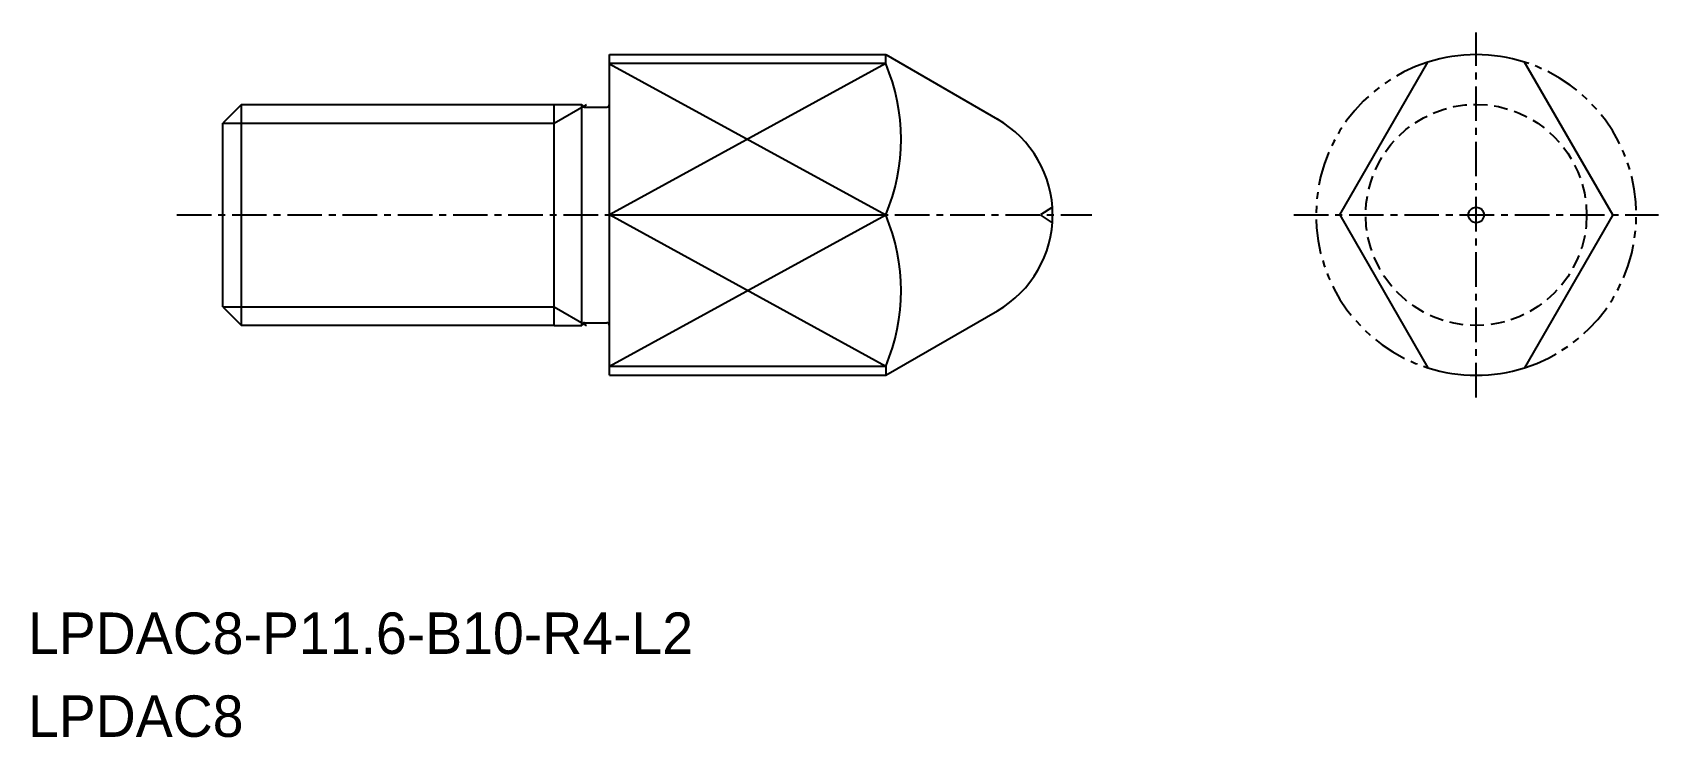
# Model space of a CAD drawing. Extents: x -1723.2 to -1664.4, y -653.1 to -627.6.
import ezdxf

# ---------------------------------------------------------------- set-up
doc = ezdxf.new("R2010")
doc.units = 0
for name, pattern in [('CENTER', [2, 1.25, -0.25, 0.25, -0.25]), ('DASHED', [0.75, 0.5, -0.25]), ('PHANTOM', [2.5, 1.25, -0.25, 0.25, -0.25, 0.25, -0.25])]:
    doc.linetypes.add(name, pattern=pattern)
doc.layers.get('0').update_dxf_attribs({"linetype": 'CONTINUOUS'})
doc.layers.add('CENTER', color=1, linetype='CENTER')

msp = doc.modelspace()

# ---------------------------------------------------------------- linework, layer by layer
for p, q in [((-1702.357, -639.978), (-1702.357, -628.378)), ((-1702.357, -628.378), (-1692.357, -628.378)), ((-1692.357, -628.702), (-1702.357, -628.702)), ((-1692.357, -628.702), (-1692.357, -628.378)), ((-1692.357, -628.378), (-1688.311, -630.714)), ((-1704.357, -630.178), (-1703.357, -630.178)), ((-1704.357, -638.178), (-1704.357, -630.178)), ((-1703.357, -638.178), (-1703.357, -630.178)), ((-1703.357, -638.178), (-1703.357, -630.178)), ((-1703.257, -630.278), (-1702.457, -630.278)), ((-1702.357, -630.178), (-1702.357, -630.178)), ((-1703.257, -638.078), (-1702.457, -638.078)), ((-1692.357, -639.978), (-1688.311, -637.643)), ((-1704.357, -638.178), (-1703.357, -638.178)), ((-1702.357, -638.178), (-1702.357, -638.178)), ((-1692.357, -639.655), (-1702.357, -639.655)), ((-1692.357, -639.655), (-1692.357, -639.978)), ((-1702.357, -639.978), (-1692.357, -639.978))]:
    msp.add_line(p, q)
at = {"color": 3, "linetype": 'CONTINUOUS'}
for p, q in [((-1692.357, -628.702), (-1702.357, -634.178)), ((-1702.357, -628.713), (-1692.357, -634.178)), ((-1704.357, -630.855), (-1703.185, -630.178)), ((-1716.357, -630.855), (-1704.357, -630.855)), ((-1692.357, -639.655), (-1702.357, -634.178)), ((-1702.357, -639.644), (-1692.357, -634.178)), ((-1716.357, -637.502), (-1704.357, -637.502)), ((-1704.357, -637.502), (-1703.185, -638.178))]:
    msp.add_line(p, q, dxfattribs=at)
at = {"color": 7, "linetype": 'CONTINUOUS'}
for p, q in [((-1675.919, -634.178), (-1672.727, -628.649)), ((-1666.034, -634.178), (-1669.227, -628.649)), ((-1715.68, -630.178), (-1716.357, -630.855)), ((-1715.68, -630.178), (-1704.357, -630.178)), ((-1715.68, -638.178), (-1715.68, -630.178)), ((-1716.357, -637.502), (-1716.357, -630.855)), ((-1702.357, -634.178), (-1692.357, -634.178)), ((-1675.919, -634.178), (-1672.727, -639.708)), ((-1666.034, -634.178), (-1669.227, -639.708)), ((-1716.357, -637.502), (-1715.68, -638.178)), ((-1704.357, -638.178), (-1715.68, -638.178))]:
    msp.add_line(p, q, dxfattribs=at)
at = {"color": 3}
for p in [(-1686.318, -633.898), (-1686.318, -634.459)]:
    msp.add_line(p, (-1686.751, -634.178), dxfattribs=at)
at = {"color": 3, "linetype": 'DASHED'}
msp.add_circle((-1670.977, -634.178), 4, dxfattribs=at)
msp.add_circle((-1670.977, -634.178), 0.281)
at = {"color": 7, "linetype": 'CONTINUOUS'}
for centre, start, end in [((-1698.823, -631.44), 337.04769, 22.95231), ((-1698.823, -636.917), 337.04766, 22.95228)]:
    msp.add_arc(centre, 7.022, start, end, dxfattribs=at)
at = {"color": 3, "linetype": 'PHANTOM'}
for start, end in [(107.56119, 252.43881), (287.56119, 72.43881)]:
    msp.add_arc((-1670.977, -634.178), 5.8, start, end, dxfattribs=at)
for centre, radius, start, end in [((-1670.977, -634.178), 5.8, 72.43881, 107.56119), ((-1703.257, -630.178), 0.1, 180, 270), ((-1702.457, -630.178), 0.1, 270, 0), ((-1690.311, -634.178), 4, 300, 60), ((-1703.257, -638.178), 0.1, 90, 180), ((-1702.457, -638.178), 0.1, 0, 90), ((-1670.977, -634.178), 5.8, 252.43881, 287.56119)]:
    msp.add_arc(centre, radius, start, end)
at = {"layer": 'CENTER', "color": 1, "linetype": 'CENTER'}
for p, q in [((-1670.977, -640.778), (-1670.977, -627.578)), ((-1718.02, -634.178), (-1684.897, -634.178)), ((-1677.577, -634.178), (-1664.377, -634.178))]:
    msp.add_line(p, q, dxfattribs=at)

# ---------------------------------------------------------------- texts
for s, p in [('LPDAC8-P11.6-B10-R4-L2', (-1723.411, -650.061)), ('LPDAC8', (-1723.411, -653.061))]:
    msp.add_text(s, height=1.5).set_placement(p)

doc.saveas('drawing.dxf')
